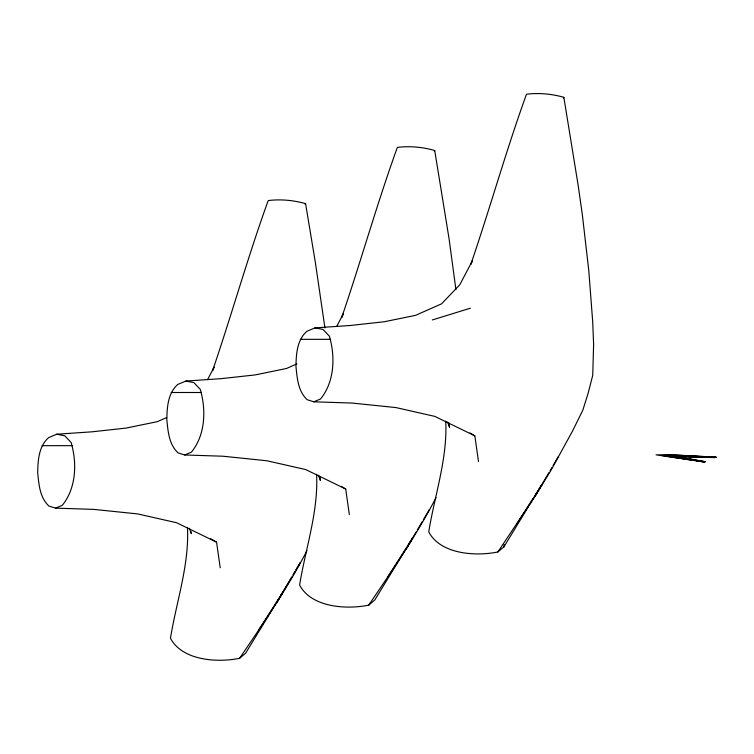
<?xml version="1.0" encoding="UTF-8"?>
<svg xmlns="http://www.w3.org/2000/svg" width="754" height="754" viewBox="0 0 754 754"><rect width="100%" height="100%" fill="white"/><g stroke="black" fill="none" stroke-linecap="round" stroke-linejoin="round"><path stroke-width="1.13" d="M187.473 527.414C189.329 565.18 176.398 601.447 170.47 638.233C182.27 660.73 217.482 662.841 239.593 658.308L245.634 653.181L283.504 591.155L274.22 605.707M316.605 474.247C318.461 512.013 305.53 548.281 299.611 585.066C311.402 607.564 346.614 609.675 368.725 605.142L374.766 600.014L412.636 537.988L407.688 545.745M445.737 421.081C447.593 458.847 434.662 495.114 428.743 531.9C440.534 554.397 475.746 556.509 497.866 551.975L503.898 546.848L541.768 484.822L534.341 496.462M503.898 546.848L504.124 544.558M166.691 417.518L157.332 421.665L126.059 428.084L92.073 431.816L56.729 434.219L48.642 437.603C38.68 446.396 37.926 460.383 37.7 472.767C38.859 484.417 39.783 497.546 48.887 506.038L55.551 508.139L93.798 509.384L137.746 513.926L176.587 522.729L216.577 542.183L220.206 567.771M296.869 363.89L286.463 368.499L255.191 374.917L221.205 378.649L185.861 381.053L177.774 384.436C167.812 393.23 167.058 407.217 166.832 419.601C167.991 431.25 168.915 444.379 178.019 452.862L184.683 454.973L222.93 456.217L266.878 460.76L305.719 469.563L345.709 489.016L349.338 514.605M497.866 551.975L535.18 495.962L551.353 469.676L572.427 431.231L582.814 410.233L588.148 393.183L592.738 375.322L593.615 344.361L592.71 321.854L588.817 270.903L582.352 214.777L578.233 185.823L563.851 97.323C551.975 93.901 538.94 92.704 526.631 94.212L526.188 95.032C506.028 150.894 490.025 208.123 470.854 264.286L472.39 260.809L459.78 284.767L441.599 303.815L415.595 315.332L384.323 321.741L350.337 325.483L314.993 327.886L306.906 331.27C296.944 340.063 296.19 354.05 295.964 366.435C297.123 378.084 298.047 391.213 307.151 399.695L313.815 401.807L352.061 403.051L396.02 407.594L434.851 416.397L474.841 435.85L478.47 461.439M207.548 379.639L214.127 367.141L212.59 370.619C231.761 314.456 247.764 257.227 267.915 201.365L268.367 200.545C280.677 199.037 293.702 200.234 305.587 203.655L315.417 262.844L324.936 327.952M336.68 326.473L343.258 313.975L341.722 317.453C360.893 261.289 376.896 204.061 397.056 148.199L397.499 147.379C409.808 145.871 422.834 147.068 434.719 150.489L449.101 238.99L455.906 289.602M305.134 204.475L305.587 203.655M434.266 151.309L434.719 150.489M563.398 98.143L563.851 97.323M306.953 550.712C287.397 588.318 263.278 623.247 239.593 658.308M436.085 497.546C416.528 535.151 392.41 570.081 368.725 605.142M284.098 590.146L291.845 576.97L290.045 580.005M288.848 582.031L276.916 602.295L283.504 591.155M416.189 531.9L406.048 549.129L412.636 537.988M417.396 529.883L422.165 521.777M423.362 519.751L429.318 509.61M548.903 472.654L535.18 495.962L541.768 484.822M550.109 470.637L551.89 467.593M553.087 465.567L558.45 456.443M258.754 629.958L272.986 607.649M387.886 576.791L406.444 547.687M517.018 523.625L533.106 498.403M55.551 508.139L62.29 505.312C76.239 488.272 77.181 462.947 71.112 442.494L64.74 435.774L56.729 434.219M184.683 454.973L191.422 452.146C205.38 435.105 206.313 409.78 200.244 389.328L193.872 382.608L185.861 381.053M313.815 401.807L320.554 398.979C334.512 381.939 335.445 356.614 329.375 336.161L323.004 329.441L314.993 327.886M432.325 319.95L470.364 308.197M300.309 339.328L330.591 339.338M171.167 392.495L201.459 392.504M42.035 445.661L72.327 445.671M715.273 457.593L694.745 457.216A25.419 2.837 4.7 0 0 691.352 457.508L688.11 458.507L695.584 459.997A174.372 19.434 4.7 0 1 702.426 461.165L705.329 461.684M715.48 457.508L692.238 456.67L681.757 457.716L705.122 461.768M715.885 457.339L682.483 455.793L668.958 456.227L685.744 459.035M715.687 457.424L688.836 456.245L675.433 456.915L704.5 462.023M716.3 457.169L669.712 454.681L656.074 454.851L679.561 458.413M716.093 457.254L676.555 455.209L662.54 455.539L688.628 459.714A210.715 23.487 4.7 0 1 704.302 462.108M681.239 458.517L689.42 459.695M689.043 459.516L692.596 460.044A185.484 20.678 4.7 0 1 704.707 461.938M690.787 459.648L693.869 460.119A222.402 24.788 4.7 0 1 704.915 461.853M470.006 432.947L474.841 435.85M341.845 486.698L345.709 489.016M210.781 538.705L216.577 542.183M447.612 422.014L449.572 427.395L448.837 422.928M318.48 475.18L320.441 480.562L319.894 477.207M189.339 528.347L191.309 533.728L190.941 531.495M294.823 571.9L293.033 574.944L294.814 571.9M300.186 562.776L296.011 569.873L300.186 562.776"/></g></svg>
